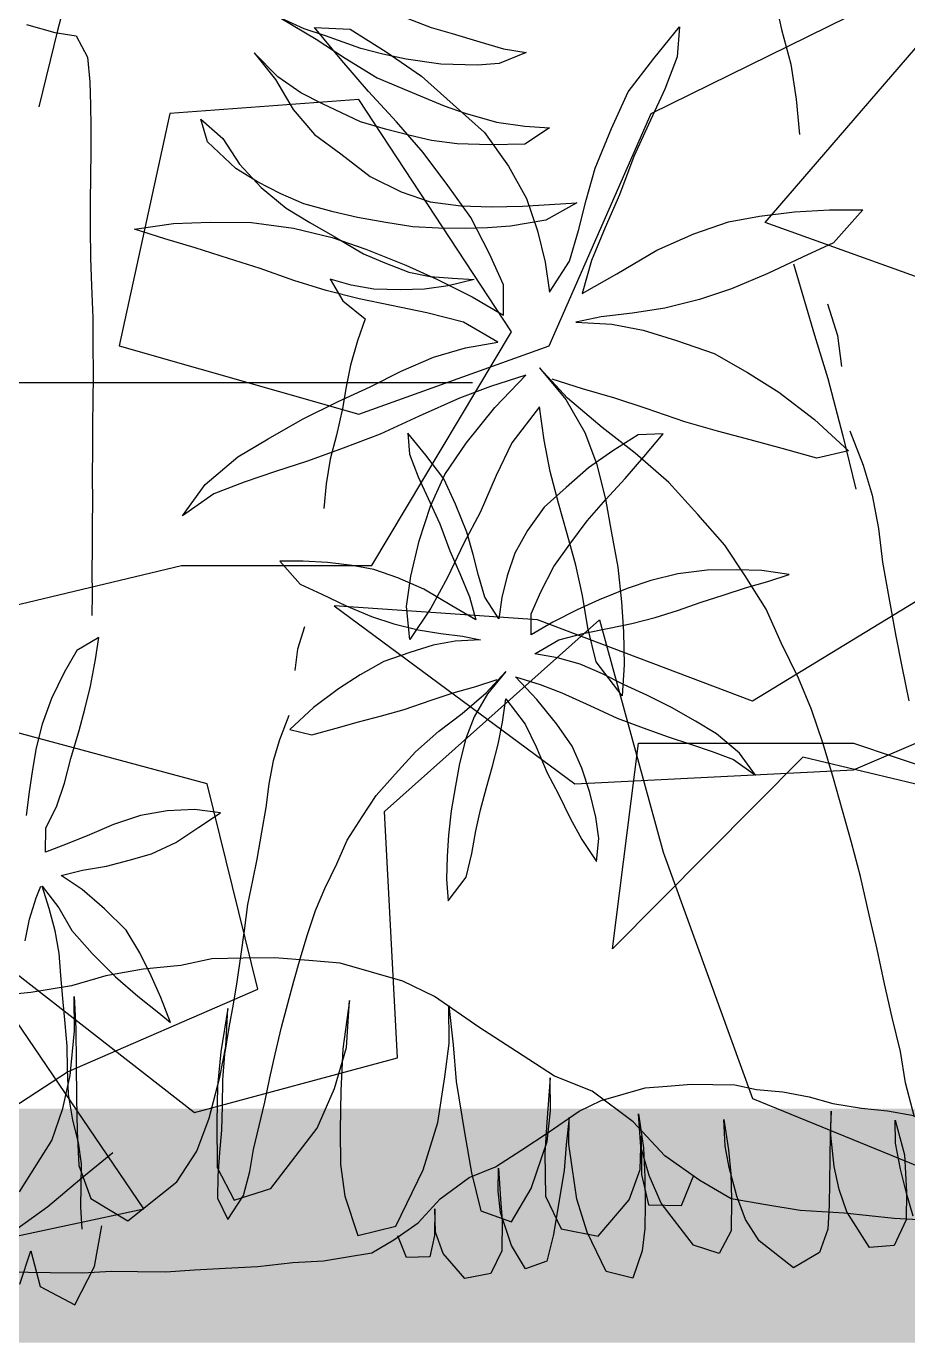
# Model space of a CAD drawing. Header units: metres. Extents: x -58 to 722, y -1100 to 345.
# Drawn here: x 26.016 to 26.2043, y 103.9465 to 104.2276 of the extents above; entities that cross this region are included whole.
import ezdxf

# ---------------------------------------------------------------- set-up
doc = ezdxf.new("R2010")
doc.units = ezdxf.units.M
doc.header["$MEASUREMENT"] = 0
doc.linetypes.add('HIDDEN2', pattern=[0.1875, 0.125, -0.0625])
doc.layers.add('FSR_ARQ_002MURO', color=150, linetype='Continuous', lineweight=30)
doc.layers.add('FSR_ARQ_005VEGETACION', color=64, linetype='Continuous')
doc.layers.add('FSR_ARQ_007PROYECCIONES', color=200, linetype='HIDDEN2')

# ---------------------------------------------------------------- blocks, each defined once
blk = doc.blocks.new('arbustos 01')
at = {"layer": 'FSR_ARQ_005VEGETACION', "color": 104}
for p, q in [((189.34979, -31.78098), (189.3549, -31.80049)), ((189.18497, -31.79121), (189.18297, -31.80024)), ((189.18297, -31.80024), (189.1808, -31.80842)), ((189.21333, -31.80708), (189.20722, -31.79955)), ((189.20722, -31.79955), (189.20775, -31.80674)), ((189.2854, -31.80017), (189.27682, -31.80555)), ((189.29383, -31.79975), (189.2854, -31.80017)), ((189.28734, -31.80755), (189.29383, -31.79975)), ((189.3549, -31.80049), (189.35935, -31.81859)), ((189.20775, -31.80674), (189.21066, -31.8144)), ((189.21942, -31.81505), (189.21333, -31.80708)), ((189.27682, -31.80555), (189.2685, -31.81129)), ((189.28104, -31.81491), (189.28734, -31.80755)), ((189.1808, -31.80842), (189.17949, -31.81678)), ((189.2685, -31.81129), (189.26096, -31.81801)), ((189.21066, -31.8144), (189.2141, -31.82172)), ((189.17949, -31.81678), (189.1787, -31.82515)), ((189.22338, -31.82371), (189.21942, -31.81505)), ((189.27438, -31.82209), (189.28104, -31.81491)), ((189.26096, -31.81801), (189.25351, -31.82465)), ((189.2141, -31.82172), (189.21806, -31.83037)), ((189.22724, -31.83315), (189.22338, -31.82371)), ((189.26808, -31.82937), (189.27438, -31.82209)), ((189.25351, -31.82465), (189.24782, -31.83264)), ((189.26221, -31.83726), (189.26808, -31.82937)), ((189.21806, -31.83037), (189.22149, -31.83946)), ((189.22936, -31.84072), (189.22724, -31.83315)), ((189.24782, -31.83264), (189.24355, -31.84029)), ((189.22149, -31.83946), (189.22484, -31.84722)), ((189.25678, -31.84481), (189.26221, -31.83726)), ((189.23121, -31.84792), (189.22936, -31.84072)), ((189.24355, -31.84029), (189.24096, -31.84797)), ((189.17161, -31.84304), (189.16372, -31.84302)), ((189.16372, -31.84302), (189.17062, -31.85083)), ((189.17994, -31.84351), (189.17161, -31.84304)), ((189.18826, -31.8445), (189.17994, -31.84351)), ((189.1956, -31.84585), (189.18826, -31.8445)), ((189.25232, -31.85344), (189.25678, -31.84481)), ((188.50546, -31.84601), (188.49953, -31.84944)), ((188.55754, -31.84732), (188.55752, -31.85451)), ((189.20381, -31.8487), (189.1956, -31.84585)), ((189.21262, -31.85255), (189.20381, -31.8487)), ((189.22484, -31.84722), (189.2281, -31.85506)), ((189.23333, -31.85522), (189.23121, -31.84792)), ((189.24096, -31.84797), (189.23909, -31.85539)), ((189.29886, -31.84734), (189.2897, -31.84961)), ((189.30881, -31.84605), (189.29886, -31.84734)), ((189.31865, -31.84592), (189.30881, -31.84605)), ((189.32733, -31.84622), (189.31865, -31.84592)), ((189.33662, -31.84758), (189.32733, -31.84622)), ((189.32941, -31.84988), (189.33662, -31.84758)), ((188.49953, -31.84944), (188.49265, -31.85347)), ((189.17062, -31.85083), (189.17802, -31.85421)), ((189.2897, -31.84961), (189.28168, -31.85233)), ((189.31428, -31.85455), (189.3222, -31.852)), ((189.3222, -31.852), (189.32941, -31.84988)), ((188.49265, -31.85347), (188.48766, -31.85557)), ((188.55752, -31.85451), (188.55723, -31.86108)), ((189.17802, -31.85421), (189.18621, -31.85813)), ((189.22212, -31.85817), (189.21262, -31.85255)), ((189.2281, -31.85506), (189.2303, -31.86289)), ((189.24903, -31.86084), (189.25232, -31.85344)), ((189.28168, -31.85233), (189.27215, -31.8561)), ((189.3068, -31.85693), (189.31428, -31.85455)), ((188.39058, -31.85579), (188.38562, -31.87276)), ((188.48195, -31.8578), (188.47683, -31.85883)), ((188.48766, -31.85557), (188.48195, -31.8578)), ((189.18621, -31.85813), (189.19485, -31.86179)), ((189.2303, -31.86289), (189.22212, -31.85817)), ((189.2381, -31.86256), (189.23333, -31.85522)), ((189.23909, -31.85539), (189.2381, -31.86256)), ((189.27215, -31.8561), (189.26465, -31.85955)), ((189.29878, -31.85975), (189.3068, -31.85693)), ((188.47157, -31.85926), (188.46644, -31.85957)), ((188.46644, -31.85957), (188.47255, -31.86104)), ((188.47683, -31.85883), (188.47157, -31.85926)), ((188.47255, -31.86104), (188.47818, -31.8618)), ((188.49026, -31.86187), (188.49562, -31.86085)), ((188.49562, -31.86085), (188.50063, -31.85946)), ((188.50063, -31.85946), (188.49759, -31.86464)), ((188.55723, -31.86108), (188.55697, -31.86865)), ((189.24902, -31.86802), (189.24903, -31.86084)), ((189.26465, -31.85955), (189.25644, -31.86369)), ((189.29112, -31.86212), (189.29878, -31.85975)), ((188.47818, -31.8618), (188.48392, -31.86196)), ((188.48392, -31.86196), (188.49026, -31.86187)), ((189.19485, -31.86179), (189.20244, -31.86429)), ((189.20244, -31.86429), (189.21066, -31.86635)), ((189.25644, -31.86369), (189.24902, -31.86802)), ((189.27556, -31.86573), (189.2833, -31.86415)), ((189.2833, -31.86415), (189.29112, -31.86212)), ((188.49759, -31.86464), (188.49227, -31.8689)), ((189.17206, -31.86534), (189.16974, -31.87283)), ((189.21066, -31.86635), (189.21836, -31.86752)), ((189.21836, -31.86752), (189.22579, -31.86842)), ((189.25849, -31.86966), (189.2672, -31.86747)), ((189.2672, -31.86747), (189.27556, -31.86573)), ((188.49227, -31.8689), (188.49413, -31.87406)), ((188.55697, -31.86865), (188.55692, -31.8746)), ((189.22328, -31.87016), (189.21582, -31.87156)), ((189.2318, -31.86965), (189.22328, -31.87016)), ((189.22579, -31.86842), (189.2318, -31.86965)), ((189.25035, -31.87443), (189.25849, -31.86966)), ((188.38562, -31.87276), (188.38246, -31.883)), ((189.16974, -31.87283), (189.16878, -31.88017)), ((189.21582, -31.87156), (189.2079, -31.87403)), ((188.49413, -31.87406), (188.49576, -31.8799)), ((188.55692, -31.8746), (188.5569, -31.88228)), ((189.2079, -31.87403), (189.19899, -31.8771)), ((189.25805, -31.87577), (189.25035, -31.87443)), ((189.26564, -31.878), (189.25805, -31.87577)), ((188.49576, -31.8799), (188.49679, -31.88503)), ((189.19899, -31.8771), (189.19104, -31.8816)), ((189.27331, -31.8813), (189.26564, -31.878)), ((188.38246, -31.883), (188.37889, -31.89664)), ((188.5569, -31.88228), (188.55698, -31.88836)), ((189.19104, -31.8816), (189.18362, -31.88629)), ((189.23026, -31.8855), (189.23747, -31.8832)), ((189.23377, -31.88768), (189.24043, -31.8805)), ((189.24043, -31.8805), (189.23421, -31.88804)), ((189.25103, -31.88995), (189.24369, -31.88222)), ((189.24369, -31.88222), (189.25207, -31.88491)), ((189.28062, -31.88503), (189.27331, -31.8813)), ((188.49679, -31.88503), (188.49769, -31.89015)), ((189.18362, -31.88629), (189.1752, -31.89273)), ((189.2226, -31.8877), (189.23026, -31.8855)), ((189.25207, -31.88491), (189.25948, -31.88767)), ((189.28828, -31.8885), (189.28062, -31.88503)), ((188.55698, -31.88836), (188.55706, -31.89369)), ((189.21512, -31.89017), (189.2226, -31.8877)), ((189.22561, -31.89466), (189.23377, -31.88768)), ((189.23421, -31.88804), (189.22967, -31.89586)), ((189.25948, -31.88767), (189.269, -31.89197)), ((189.29674, -31.8927), (189.28828, -31.8885)), ((188.49769, -31.89015), (188.4991, -31.89647)), ((189.20595, -31.89333), (189.21512, -31.89017)), ((189.23931, -31.89768), (189.24048, -31.88972)), ((189.24048, -31.88972), (189.24702, -31.89832)), ((189.25783, -31.89837), (189.25103, -31.88995)), ((189.269, -31.89197), (189.27825, -31.89626)), ((188.55706, -31.89369), (188.55701, -31.89964)), ((189.1668, -31.89543), (189.16361, -31.90359)), ((189.1752, -31.89273), (189.16712, -31.90016)), ((189.19047, -31.89755), (189.19821, -31.89553)), ((189.19821, -31.89553), (189.20595, -31.89333)), ((189.21773, -31.90076), (189.22561, -31.89466)), ((189.30483, -31.89733), (189.29674, -31.8927)), ((188.37889, -31.89664), (188.37578, -31.9093)), ((188.42612, -31.90158), (188.42158, -31.89613)), ((188.42158, -31.89613), (188.42748, -31.89642)), ((188.42748, -31.89642), (188.43348, -31.90018)), ((188.47787, -31.90125), (188.48214, -31.89599)), ((188.48214, -31.89599), (188.48177, -31.90101)), ((188.4991, -31.89647), (188.50061, -31.90219)), ((189.18281, -31.89966), (189.19047, -31.89755)), ((189.22967, -31.89586), (189.22691, -31.90318)), ((189.23788, -31.90511), (189.23931, -31.89768)), ((189.24702, -31.89832), (189.25072, -31.90608)), ((189.26296, -31.9058), (189.25783, -31.89837)), ((189.27825, -31.89626), (189.28707, -31.89957)), ((189.31204, -31.90159), (189.30483, -31.89733)), ((188.43053, -31.90673), (188.42612, -31.90158)), ((188.43348, -31.90018), (188.4393, -31.90419)), ((188.47361, -31.90682), (188.47787, -31.90125)), ((188.48177, -31.90101), (188.47974, -31.90637)), ((188.55701, -31.89964), (188.5571, -31.90633)), ((189.16712, -31.90016), (189.17463, -31.90194)), ((189.17463, -31.90194), (189.18281, -31.89966)), ((189.20974, -31.90774), (189.21773, -31.90076)), ((189.28707, -31.89957), (189.29554, -31.90261)), ((189.31984, -31.90817), (189.31204, -31.90159)), ((188.4393, -31.90419), (188.44457, -31.90889)), ((188.50061, -31.90219), (188.50152, -31.90803)), ((189.16361, -31.90359), (189.16146, -31.91075)), ((189.22691, -31.90318), (189.22476, -31.91167)), ((189.23592, -31.91262), (189.23788, -31.90511)), ((189.29554, -31.90261), (189.30313, -31.90511)), ((189.30313, -31.90511), (189.31054, -31.9076)), ((188.43518, -31.91175), (188.43053, -31.90673)), ((188.47084, -31.91287), (188.47361, -31.90682)), ((188.47974, -31.90637), (188.47733, -31.91148)), ((188.50152, -31.90803), (188.50208, -31.91388)), ((188.5571, -31.90633), (188.55706, -31.91216)), ((189.2029, -31.91527), (189.20974, -31.90774)), ((189.25072, -31.90608), (189.2545, -31.91482)), ((189.26632, -31.91329), (189.26296, -31.9058)), ((189.31054, -31.9076), (189.31777, -31.91036)), ((189.32524, -31.9156), (189.31984, -31.90817)), ((188.44457, -31.90889), (188.44977, -31.91353)), ((189.16146, -31.91075), (189.15999, -31.91859)), ((189.31777, -31.91036), (189.32524, -31.9156)), ((188.43959, -31.91683), (188.43518, -31.91175)), ((188.44977, -31.91353), (188.45375, -31.91912)), ((188.46814, -31.91948), (188.47084, -31.91287)), ((188.47733, -31.91148), (188.47456, -31.91753)), ((188.55706, -31.91216), (188.55714, -31.91773)), ((189.22476, -31.91167), (189.22342, -31.91927)), ((189.23387, -31.91986), (189.23592, -31.91262)), ((189.26904, -31.92158), (189.26632, -31.91329)), ((188.4437, -31.92235), (188.43959, -31.91683)), ((188.47456, -31.91753), (188.47217, -31.92389)), ((189.19642, -31.92254), (189.2029, -31.91527)), ((189.2545, -31.91482), (189.25839, -31.92214)), ((188.45375, -31.91912), (188.45674, -31.92447)), ((188.46666, -31.92477), (188.46814, -31.91948)), ((188.55714, -31.91773), (188.55709, -31.92331)), ((189.15999, -31.91859), (189.15902, -31.92661)), ((189.22342, -31.91927), (189.22188, -31.92776)), ((189.23182, -31.92736), (189.23387, -31.91986)), ((188.44749, -31.92763), (188.4437, -31.92235)), ((188.47217, -31.92389), (188.46982, -31.92931)), ((188.55709, -31.92331), (188.55716, -31.92889)), ((189.19162, -31.92983), (189.19642, -31.92254)), ((189.25839, -31.92214), (189.26227, -31.93026)), ((189.27097, -31.92994), (189.26904, -31.92158)), ((188.45674, -31.92447), (188.45855, -31.92984)), ((188.46537, -31.92981), (188.46666, -31.92477)), ((188.49539, -31.92742), (188.50121, -31.92672)), ((188.50121, -31.92672), (188.50703, -31.92639)), ((188.50703, -31.92639), (188.51255, -31.92638)), ((188.51255, -31.92638), (188.50773, -31.93183)), ((189.15902, -31.92661), (189.15754, -31.93497)), ((188.39167, -31.92957), (188.39816, -31.92861)), ((188.39671, -31.93117), (188.39167, -31.92957)), ((188.39816, -31.92861), (188.40423, -31.92841)), ((188.40423, -31.92841), (188.41112, -31.9285)), ((188.41112, -31.9285), (188.41807, -31.92939)), ((188.41807, -31.92939), (188.42448, -31.93098)), ((188.45061, -31.93366), (188.44749, -31.92763)), ((188.45855, -31.92984), (188.45986, -31.93503)), ((188.46389, -31.93491), (188.46537, -31.92981)), ((188.46982, -31.92931), (188.46754, -31.9348)), ((188.48453, -31.93035), (188.49026, -31.92835)), ((188.49026, -31.92835), (188.49539, -31.92742)), ((188.55716, -31.92889), (188.55711, -31.93422)), ((189.18664, -31.93774), (189.19162, -31.92983)), ((189.22188, -31.92776), (189.22097, -31.93599)), ((189.23021, -31.93452), (189.23182, -31.92736)), ((189.27202, -31.93713), (189.27097, -31.92994)), ((188.40175, -31.93265), (188.39671, -31.93117)), ((188.40729, -31.93444), (188.40175, -31.93265)), ((188.42448, -31.93098), (188.43008, -31.93289)), ((188.43008, -31.93289), (188.43675, -31.93553)), ((188.47172, -31.93697), (188.47836, -31.93304)), ((188.47836, -31.93304), (188.48453, -31.93035)), ((188.50773, -31.93183), (188.50255, -31.9342)), ((189.26227, -31.93026), (189.26625, -31.9375)), ((188.41252, -31.9361), (188.40729, -31.93444)), ((188.41813, -31.93807), (188.41252, -31.9361)), ((188.43675, -31.93553), (188.44199, -31.93793)), ((188.45291, -31.93884), (188.45061, -31.93366)), ((188.45986, -31.93503), (188.46055, -31.94004)), ((188.46055, -31.94004), (188.46389, -31.93491)), ((188.46754, -31.9348), (188.466, -31.94027)), ((188.50255, -31.9342), (188.49682, -31.93694)), ((188.55711, -31.93422), (188.55718, -31.9393)), ((189.15754, -31.93497), (189.15588, -31.94418)), ((189.22097, -31.93599), (189.22052, -31.94317)), ((189.22896, -31.94222), (189.23021, -31.93452)), ((188.42348, -31.93973), (188.41813, -31.93807)), ((188.44199, -31.93793), (188.44773, -31.94083)), ((188.45291, -31.94386), (188.45291, -31.93884)), ((188.466, -31.94027), (188.47172, -31.93697)), ((188.49079, -31.9395), (188.48548, -31.94125)), ((188.49682, -31.93694), (188.49079, -31.9395)), ((189.18307, -31.94576), (189.18664, -31.93774)), ((189.26625, -31.9375), (189.27121, -31.94492)), ((189.27121, -31.94492), (189.27202, -31.93713)), ((188.42895, -31.94115), (188.42348, -31.93973)), ((188.43436, -31.94225), (188.42895, -31.94115)), ((188.4402, -31.94347), (188.43436, -31.94225)), ((188.44773, -31.94083), (188.45291, -31.94386)), ((188.48548, -31.94125), (188.47973, -31.94269)), ((188.50672, -31.94198), (188.50835, -31.94722)), ((189.22698, -31.95026), (189.22896, -31.94222)), ((188.4463, -31.945), (188.4402, -31.94347)), ((188.45198, -31.94833), (188.4463, -31.945)), ((188.46916, -31.94413), (188.46495, -31.945)), ((188.46495, -31.945), (188.47091, -31.94535)), ((188.47435, -31.94351), (188.46916, -31.94413)), ((188.47091, -31.94535), (188.47613, -31.94633)), ((188.47973, -31.94269), (188.47435, -31.94351)), ((188.55631, -31.94971), (188.55556, -31.94451)), ((188.55556, -31.94451), (188.56075, -31.94754)), ((189.15588, -31.94418), (189.15441, -31.95134)), ((189.17897, -31.95413), (189.18307, -31.94576)), ((189.22052, -31.94317), (189.22033, -31.95097)), ((188.4466, -31.94928), (188.45198, -31.94833)), ((188.47613, -31.94633), (188.48167, -31.94806)), ((188.48167, -31.94806), (188.48789, -31.9502)), ((188.50835, -31.94722), (188.50901, -31.95235)), ((188.56075, -31.94754), (188.56379, -31.95277)), ((188.43593, -31.95314), (188.44129, -31.95083)), ((188.44129, -31.95083), (188.4466, -31.94928)), ((188.48789, -31.9502), (188.49345, -31.95335)), ((188.55751, -31.95607), (188.55631, -31.94971)), ((189.15441, -31.95134), (189.15276, -31.95953)), ((189.22033, -31.95097), (189.22085, -31.95833)), ((189.22085, -31.95833), (189.22698, -31.95026)), ((188.43082, -31.95575), (188.43593, -31.95314)), ((188.45664, -31.95379), (188.45078, -31.95566)), ((188.45151, -31.95919), (188.45664, -31.95379)), ((188.46357, -31.9576), (188.45892, -31.95258)), ((188.45892, -31.95258), (188.46327, -31.95785)), ((188.46603, -31.95608), (188.46099, -31.95447)), ((188.49345, -31.95335), (188.49864, -31.95663)), ((188.56379, -31.95277), (188.56679, -31.95892)), ((189.17586, -31.96153), (189.17897, -31.95413)), ((188.41955, -31.96111), (188.42546, -31.95818)), ((188.42546, -31.95818), (188.43082, -31.95575)), ((188.4456, -31.95759), (188.43895, -31.9606)), ((188.45078, -31.95566), (188.4456, -31.95759)), ((188.46327, -31.95785), (188.46644, -31.96332)), ((188.46928, -31.96248), (188.46357, -31.9576)), ((188.47138, -31.95762), (188.46603, -31.95608)), ((188.47661, -31.95934), (188.47138, -31.95762)), ((188.49864, -31.95663), (188.50453, -31.96113)), ((188.55883, -31.96145), (188.55751, -31.95607)), ((188.4139, -31.96435), (188.41955, -31.96111)), ((188.43895, -31.9606), (188.43248, -31.9636)), ((188.44676, -31.96508), (188.45151, -31.95919)), ((188.45888, -31.95903), (188.45432, -31.96504)), ((188.4597, -31.96459), (188.45888, -31.95903)), ((188.48303, -31.96155), (188.47661, -31.95934)), ((188.50453, -31.96113), (188.51018, -31.96632)), ((188.56679, -31.95892), (188.56898, -31.96503)), ((188.40885, -31.96733), (188.4139, -31.96435)), ((188.43248, -31.9636), (188.42631, -31.96591)), ((188.46644, -31.96332), (188.46837, -31.96844)), ((188.47479, -31.96674), (188.46928, -31.96248)), ((188.48844, -31.96309), (188.48303, -31.96155)), ((188.49385, -31.9645), (188.48844, -31.96309)), ((188.4992, -31.96598), (188.49385, -31.9645)), ((188.5104, -31.96302), (188.51263, -31.96873)), ((188.5602, -31.96657), (188.55883, -31.96145)), ((189.17309, -31.96974), (189.17586, -31.96153)), ((188.4034, -31.97193), (188.40885, -31.96733)), ((188.42631, -31.96591), (188.42039, -31.96804)), ((188.44317, -31.97027), (188.44676, -31.96508)), ((188.45432, -31.96504), (188.45172, -31.97046)), ((188.4607, -31.96978), (188.4597, -31.96459)), ((188.48038, -31.97163), (188.47479, -31.96674)), ((188.50493, -31.96757), (188.4992, -31.96598)), ((188.51018, -31.96632), (188.50493, -31.96757)), ((188.56215, -31.97318), (188.5602, -31.96657)), ((188.56898, -31.96503), (188.57036, -31.97065)), ((188.41509, -31.96978), (188.4099, -31.97153)), ((188.42039, -31.96804), (188.41509, -31.96978)), ((188.44082, -31.97551), (188.44317, -31.97027)), ((188.45172, -31.97046), (188.44908, -31.97657)), ((188.46208, -31.97503), (188.4607, -31.96978)), ((188.46837, -31.96844), (188.46988, -31.97437)), ((188.51263, -31.96873), (188.51413, -31.97373)), ((188.57036, -31.97065), (188.57129, -31.97578)), ((189.17067, -31.97795), (189.17309, -31.96974)), ((188.39963, -31.97712), (188.4034, -31.97193)), ((188.40485, -31.97346), (188.39963, -31.97712)), ((188.4099, -31.97153), (188.40485, -31.97346)), ((188.48516, -31.97689), (188.48038, -31.97163)), ((188.51413, -31.97373), (188.51516, -31.97921)), ((188.56371, -31.97905), (188.56215, -31.97318)), ((188.43892, -31.9813), (188.44082, -31.97551)), ((188.44908, -31.97657), (188.44636, -31.98169)), ((188.46351, -31.9801), (188.46208, -31.97503)), ((188.46988, -31.97437), (188.47082, -31.97969)), ((188.48969, -31.98197), (188.48516, -31.97689)), ((188.57129, -31.97578), (188.57205, -31.9811)), ((188.46494, -31.98535), (188.46351, -31.9801)), ((188.47082, -31.97969), (188.47189, -31.98562)), ((188.51516, -31.97921), (188.51584, -31.98482)), ((188.56552, -31.98441), (188.56371, -31.97905)), ((189.16853, -31.98555), (189.17067, -31.97795)), ((188.43757, -31.98714), (188.43892, -31.9813)), ((188.44636, -31.98169), (188.44365, -31.98737)), ((188.49304, -31.98707), (188.48969, -31.98197)), ((188.57205, -31.9811), (188.57274, -31.98673)), ((188.46606, -31.99035), (188.46494, -31.98535)), ((188.47189, -31.98562), (188.47252, -31.99138)), ((188.51584, -31.98482), (188.51687, -31.99067)), ((188.52662, -31.98612), (188.53281, -31.98529)), ((188.53175, -31.98952), (188.52662, -31.98612)), ((188.53281, -31.98529), (188.53926, -31.98564)), ((188.53926, -31.98564), (188.54566, -31.98673)), ((188.56807, -31.98971), (188.56552, -31.98441)), ((189.16638, -31.99314), (189.16853, -31.98555)), ((188.43683, -31.99217), (188.43757, -31.98714)), ((188.44365, -31.98737), (188.44087, -31.99243)), ((188.49653, -31.9926), (188.49304, -31.98707)), ((188.54566, -31.98673), (188.55207, -31.98887)), ((188.55207, -31.98887), (188.55775, -31.99134)), ((188.4374, -31.99762), (188.43683, -31.99217)), ((188.44087, -31.99243), (188.4374, -31.99762)), ((188.46694, -31.99573), (188.46606, -31.99035)), ((188.47252, -31.99138), (188.47284, -31.9964)), ((188.49902, -31.99821), (188.49653, -31.9926)), ((188.51687, -31.99067), (188.51803, -31.9971)), ((188.53725, -31.9931), (188.53175, -31.98952)), ((188.55775, -31.99134), (188.56304, -31.99344)), ((188.56815, -31.99541), (188.56807, -31.98971)), ((188.46832, -32.00135), (188.46694, -31.99573)), ((188.54299, -31.99581), (188.53725, -31.9931)), ((188.56304, -31.99344), (188.56815, -31.99541)), ((189.16424, -32.00118), (189.16638, -31.99314)), ((188.47284, -31.9964), (188.47298, -32.00185)), ((188.50189, -32.00406), (188.49902, -31.99821)), ((188.51803, -31.9971), (188.51906, -32.00211)), ((188.54834, -31.99735), (188.54299, -31.99581)), ((188.55369, -31.99877), (188.54834, -31.99735)), ((188.55941, -31.99968), (188.55369, -31.99877)), ((188.47261, -32.007), (188.46832, -32.00135)), ((188.47298, -32.00185), (188.47261, -32.007)), ((188.56445, -32.00092), (188.55941, -31.99968)), ((188.55947, -32.00427), (188.56445, -32.00092)), ((189.16216, -32.01028), (189.16424, -32.00118)), ((188.50407, -32.00924), (188.50189, -32.00406)), ((188.51906, -32.00211), (188.52021, -32.00783)), ((188.5542, -32.00886), (188.55947, -32.00427)), ((188.56901, -32.00352), (188.56505, -32.00859)), ((188.56734, -32.00875), (188.56901, -32.00352)), ((188.57041, -32.00629), (188.56932, -32.00351)), ((188.52021, -32.00783), (188.52101, -32.01404)), ((188.57196, -32.01135), (188.57041, -32.00629)), ((188.506, -32.01497), (188.50407, -32.00924)), ((188.54907, -32.01395), (188.5542, -32.00886)), ((188.56505, -32.00859), (188.56196, -32.01397)), ((188.56586, -32.0141), (188.56734, -32.00875)), ((188.57302, -32.01642), (188.57196, -32.01135)), ((189.16028, -32.01841), (189.16216, -32.01028)), ((188.52101, -32.01404), (188.52181, -32.01965)), ((188.54579, -32.01927), (188.54907, -32.01395)), ((188.56196, -32.01397), (188.55714, -32.01949)), ((188.56494, -32.01938), (188.56586, -32.0141)), ((188.50769, -32.02071), (188.506, -32.01497)), ((188.50919, -32.02602), (188.50769, -32.02071)), ((188.52181, -32.01965), (188.52273, -32.02621)), ((188.54308, -32.02476), (188.54579, -32.01927)), ((188.55714, -32.01949), (188.55157, -32.02501)), ((188.56458, -32.02465), (188.56494, -32.01938)), ((189.15857, -32.02664), (189.16028, -32.01841)), ((189.2952, -32.02114), (189.30338, -32.02051)), ((189.30338, -32.02051), (189.3108, -32.02061)), ((189.3108, -32.02061), (189.31822, -32.02071)), ((189.31822, -32.02071), (189.32563, -32.02229)), ((189.28031, -32.0239), (189.28777, -32.02178)), ((189.28777, -32.02178), (189.2952, -32.02114)), ((189.32563, -32.02229), (189.33453, -32.02316)), ((189.33453, -32.02316), (189.34341, -32.02476)), ((188.51069, -32.03133), (188.50919, -32.02602)), ((188.52273, -32.02621), (188.52364, -32.03146)), ((188.54079, -32.02987), (188.54308, -32.02476)), ((188.55157, -32.02501), (188.5463, -32.02961)), ((188.5641, -32.03017), (188.56458, -32.02465)), ((189.15669, -32.03468), (189.15857, -32.02664)), ((189.26538, -32.02964), (189.27286, -32.02603)), ((189.27286, -32.02603), (189.28031, -32.0239)), ((189.34341, -32.02476), (189.35155, -32.0271)), ((188.53852, -32.03585), (188.54079, -32.02987)), ((188.5463, -32.02961), (188.54127, -32.03358)), ((189.25489, -32.03692), (189.26538, -32.02964)), ((189.35096, -32.02969), (189.35056, -32.03722)), ((189.35085, -32.03783), (189.35096, -32.02969)), ((189.35155, -32.0271), (189.36118, -32.02872)), ((189.36118, -32.02872), (189.37008, -32.02958)), ((188.51219, -32.03695), (188.51069, -32.03133)), ((188.52364, -32.03146), (188.52467, -32.03706)), ((188.5635, -32.03607), (188.5641, -32.03017)), ((189.26198, -32.0318), (189.26095, -32.04113)), ((189.26186, -32.04084), (189.26198, -32.0318)), ((189.28627, -32.04178), (189.28552, -32.03061)), ((189.28552, -32.03061), (189.28717, -32.04209)), ((189.31492, -32.04156), (189.31444, -32.03251)), ((189.31444, -32.03251), (189.31611, -32.04279)), ((188.54127, -32.03358), (188.53852, -32.03585)), ((188.56307, -32.04147), (188.5635, -32.03607)), ((189.15472, -32.04272), (189.15669, -32.03468)), ((188.51364, -32.04332), (188.51219, -32.03695)), ((188.52467, -32.03706), (188.52572, -32.04338)), ((189.2459, -32.04274), (189.25489, -32.03692)), ((189.35056, -32.03722), (189.35044, -32.04566)), ((189.35191, -32.0484), (189.35085, -32.03783)), ((188.56296, -32.04693), (188.56307, -32.04147)), ((189.26095, -32.04113), (189.26023, -32.04987)), ((189.26296, -32.0487), (189.26186, -32.04084)), ((189.28915, -32.05147), (189.28627, -32.04178)), ((189.28717, -32.04209), (189.28764, -32.05205)), ((189.31633, -32.04882), (189.31492, -32.04156)), ((188.51496, -32.049), (188.51364, -32.04332)), ((188.52572, -32.04338), (188.52616, -32.04947)), ((189.15355, -32.05015), (189.15472, -32.04272)), ((189.23691, -32.04856), (189.2459, -32.04274)), ((189.31611, -32.04279), (189.3169, -32.05094)), ((189.35044, -32.04566), (189.35033, -32.0538)), ((188.56273, -32.05282), (188.56296, -32.04693)), ((189.22795, -32.05215), (189.23691, -32.04856)), ((189.26462, -32.05958), (189.26296, -32.0487)), ((189.31891, -32.0585), (189.31633, -32.04882)), ((189.35361, -32.05626), (189.35191, -32.0484)), ((188.39936, -32.05171), (188.39313, -32.05232)), ((188.40453, -32.05061), (188.39936, -32.05171)), ((188.40972, -32.05054), (188.40453, -32.05061)), ((188.41491, -32.05046), (188.40972, -32.05054)), ((188.42063, -32.05091), (188.41491, -32.05046)), ((188.42583, -32.05135), (188.42063, -32.05091)), ((188.43104, -32.05284), (188.42583, -32.05135)), ((188.51615, -32.05475), (188.51496, -32.049)), ((188.52616, -32.04947), (188.52624, -32.05557)), ((189.1514, -32.05828), (189.15355, -32.05015)), ((189.23782, -32.0568), (189.23793, -32.04896)), ((189.23793, -32.04896), (189.23869, -32.05952)), ((189.26023, -32.04987), (189.25826, -32.0619)), ((189.29325, -32.06087), (189.28915, -32.05147)), ((189.3169, -32.05094), (189.31709, -32.05938)), ((188.38123, -32.05507), (188.3745, -32.0562)), ((188.38692, -32.05344), (188.38123, -32.05507)), ((188.39313, -32.05232), (188.38692, -32.05344)), ((188.43625, -32.05433), (188.43104, -32.05284)), ((188.44147, -32.05685), (188.43625, -32.05433)), ((188.51747, -32.06037), (188.51615, -32.05475)), ((188.5617, -32.05903), (188.56273, -32.05282)), ((189.2182, -32.05944), (189.22795, -32.05215)), ((189.28764, -32.05205), (189.28781, -32.0614)), ((189.35033, -32.0538), (189.35022, -32.06164)), ((188.36828, -32.05681), (188.36206, -32.05793)), ((188.3745, -32.0562), (188.36828, -32.05681)), ((188.38172, -32.06258), (188.38164, -32.05689)), ((188.38164, -32.05689), (188.38193, -32.06215)), ((188.4274, -32.05753), (188.42624, -32.06556)), ((188.42687, -32.06534), (188.4274, -32.05753)), ((188.44881, -32.06194), (188.44147, -32.05685)), ((188.52624, -32.05557), (188.52644, -32.06142)), ((189.23863, -32.06405), (189.23782, -32.0568)), ((189.35623, -32.06383), (189.35361, -32.05626)), ((188.36649, -32.05899), (188.36429, -32.06724)), ((188.36636, -32.06447), (188.36649, -32.05899)), ((188.40718, -32.05886), (188.40601, -32.06604)), ((188.40684, -32.06519), (188.40718, -32.05886)), ((188.44394, -32.06468), (188.44385, -32.05836)), ((188.44385, -32.05836), (188.44457, -32.06489)), ((188.51884, -32.06599), (188.51747, -32.06037)), ((188.56035, -32.06431), (188.5617, -32.05903)), ((189.21067, -32.06751), (189.2182, -32.05944)), ((189.23869, -32.05952), (189.23919, -32.06677)), ((189.26809, -32.07078), (189.26462, -32.05958)), ((189.30421, -32.07519), (189.29325, -32.06087)), ((189.31709, -32.05938), (189.31694, -32.07024)), ((189.32182, -32.06638), (189.31891, -32.0585)), ((188.36518, -32.0706), (188.36636, -32.06447)), ((188.38098, -32.06997), (188.38172, -32.06258)), ((188.38193, -32.06215), (188.38201, -32.06805)), ((188.4551, -32.06601), (188.44881, -32.06194)), ((188.52644, -32.06142), (188.52687, -32.06668)), ((188.55967, -32.06934), (188.56035, -32.06431)), ((189.21633, -32.06284), (189.21621, -32.07188)), ((189.21653, -32.07068), (189.21633, -32.06284)), ((189.2424, -32.07525), (189.23863, -32.06405)), ((189.25826, -32.0619), (189.25662, -32.07153)), ((189.28781, -32.0614), (189.2877, -32.06954)), ((189.35022, -32.06164), (189.34981, -32.06978)), ((189.3639, -32.076), (189.35623, -32.06383)), ((188.36429, -32.06724), (188.36378, -32.0761)), ((188.40601, -32.06604), (188.40546, -32.07174)), ((188.40586, -32.07026), (188.40684, -32.06519)), ((188.42486, -32.07211), (188.42687, -32.06534)), ((188.42624, -32.06556), (188.42592, -32.07252)), ((188.44317, -32.07018), (188.44394, -32.06468)), ((188.44457, -32.06489), (188.44508, -32.07099)), ((188.46138, -32.07008), (188.4551, -32.06601)), ((188.51966, -32.07119), (188.51884, -32.06599)), ((188.52687, -32.06668), (188.5273, -32.07229)), ((189.20242, -32.07334), (189.21067, -32.06751)), ((189.23919, -32.06677), (189.23906, -32.07702)), ((189.32654, -32.07368), (189.32182, -32.06638)), ((189.34175, -32.06676), (189.34909, -32.0728)), ((188.36378, -32.07631), (188.36518, -32.0706)), ((188.37979, -32.07546), (188.38098, -32.06997)), ((188.38201, -32.06805), (188.38208, -32.07375)), ((188.40405, -32.07703), (188.40586, -32.07026)), ((188.44201, -32.07778), (188.44317, -32.07018)), ((188.46067, -32.07036), (188.46014, -32.07774)), ((188.46074, -32.07584), (188.46067, -32.07036)), ((188.46764, -32.07259), (188.46138, -32.07008)), ((188.55974, -32.07467), (188.55967, -32.06934)), ((189.21914, -32.07795), (189.21653, -32.07068)), ((189.2877, -32.06954), (189.2867, -32.07706)), ((189.31694, -32.07024), (189.31292, -32.07802)), ((189.34981, -32.06978), (189.34699, -32.07758)), ((188.38208, -32.07375), (188.38216, -32.07923)), ((188.40546, -32.07174), (188.40533, -32.07765)), ((188.42199, -32.07868), (188.42486, -32.07211)), ((188.42592, -32.07252), (188.42579, -32.07905)), ((188.44508, -32.07099), (188.44646, -32.07941)), ((188.47446, -32.07769), (188.46764, -32.07259)), ((188.52116, -32.07687), (188.51966, -32.07119)), ((188.5273, -32.07229), (188.52737, -32.07755)), ((189.19493, -32.07769), (189.20242, -32.07334)), ((189.20676, -32.07929), (189.20384, -32.07202)), ((189.21621, -32.07188), (189.2146, -32.0791)), ((189.25662, -32.07153), (189.25439, -32.08054)), ((189.27454, -32.08413), (189.26809, -32.07078)), ((189.33818, -32.08289), (189.32654, -32.07368)), ((189.34909, -32.0728), (189.35717, -32.0796)), ((188.36217, -32.08182), (188.36378, -32.07631)), ((188.36378, -32.0761), (188.36386, -32.08264)), ((188.37796, -32.08076), (188.37979, -32.07546)), ((188.46018, -32.08091), (188.46074, -32.07584)), ((188.52493, -32.0826), (188.52116, -32.07687)), ((188.55981, -32.07969), (188.55974, -32.07467)), ((189.24711, -32.08316), (189.2424, -32.07525)), ((189.31292, -32.07802), (189.30421, -32.07519)), ((188.38216, -32.07923), (188.38245, -32.08491)), ((188.40202, -32.08254), (188.40405, -32.07703)), ((188.40533, -32.07765), (188.40543, -32.08523)), ((188.41433, -32.0887), (188.42199, -32.07868)), ((188.42579, -32.07905), (188.42587, -32.08475)), ((188.43958, -32.08561), (188.44201, -32.07778)), ((188.44646, -32.07941), (188.4476, -32.08614)), ((188.46014, -32.07774), (188.45978, -32.08281)), ((188.47973, -32.08333), (188.47446, -32.07769)), ((188.47563, -32.08555), (188.47577, -32.08006)), ((188.47577, -32.08006), (188.47585, -32.08639)), ((188.52737, -32.07755), (188.52493, -32.0826)), ((188.55951, -32.0849), (188.55981, -32.07969)), ((189.17856, -32.08044), (189.18675, -32.07907)), ((189.18675, -32.07907), (189.19493, -32.07769)), ((189.2146, -32.0791), (189.20676, -32.07929)), ((189.22656, -32.0865), (189.21914, -32.07795)), ((189.23906, -32.07702), (189.23533, -32.08481)), ((189.2867, -32.07706), (189.28355, -32.08637)), ((189.34699, -32.07758), (189.33818, -32.08289)), ((189.35717, -32.0796), (189.36452, -32.08489)), ((188.36386, -32.08264), (188.36669, -32.08871)), ((188.3726, -32.08926), (188.37796, -32.08076)), ((188.39872, -32.08764), (188.40202, -32.08254)), ((188.45755, -32.08874), (188.46018, -32.08091)), ((188.45978, -32.08281), (188.45988, -32.08998)), ((189.14511, -32.08295), (189.15626, -32.08236)), ((189.15626, -32.08236), (189.16816, -32.08104)), ((189.16816, -32.08104), (189.17856, -32.08044)), ((189.25439, -32.08054), (189.24711, -32.08316)), ((188.38245, -32.08491), (188.38442, -32.09037)), ((188.40543, -32.08523), (188.40824, -32.09068)), ((188.42587, -32.08475), (188.42657, -32.09001)), ((188.43507, -32.09495), (188.43958, -32.08561)), ((188.4476, -32.08614), (188.44916, -32.09244)), ((188.4738, -32.09063), (188.47563, -32.08555)), ((188.4855, -32.0874), (188.47973, -32.08333)), ((189.23533, -32.08481), (189.22656, -32.0865)), ((189.28355, -32.08637), (189.27454, -32.08413)), ((189.34606, -32.09374), (189.34438, -32.08407)), ((188.36669, -32.08871), (188.3726, -32.08926)), ((188.39058, -32.09408), (188.39872, -32.08764)), ((188.40824, -32.09068), (188.41433, -32.0887)), ((188.45425, -32.09427), (188.45755, -32.08874)), ((188.47585, -32.08639), (188.47698, -32.09143)), ((188.48246, -32.09157), (188.4845, -32.08648)), ((188.49073, -32.09045), (188.4855, -32.0874)), ((188.38442, -32.09037), (188.39058, -32.09408)), ((188.42657, -32.09001), (188.42877, -32.09651)), ((188.44916, -32.09244), (188.45425, -32.09427)), ((188.45988, -32.08998), (188.46249, -32.09542)), ((188.46861, -32.0966), (188.4738, -32.09063)), ((188.47698, -32.09143), (188.48246, -32.09157)), ((188.49645, -32.09141), (188.49073, -32.09045)), ((188.50218, -32.09237), (188.49645, -32.09141)), ((188.50945, -32.09279), (188.50218, -32.09237)), ((189.36119, -32.09003), (189.35896, -32.09844)), ((189.36379, -32.0979), (189.36119, -32.09003)), ((188.42877, -32.09651), (188.43507, -32.09495)), ((188.46249, -32.09542), (188.46861, -32.0966)), ((188.51777, -32.09371), (188.50945, -32.09279)), ((188.52556, -32.09413), (188.51777, -32.09371)), ((188.53283, -32.09455), (188.52556, -32.09413)), ((188.53959, -32.09497), (188.53283, -32.09455)), ((188.54633, -32.09488), (188.53959, -32.09497)), ((188.55256, -32.0948), (188.54633, -32.09488)), ((188.55932, -32.09522), (188.55256, -32.0948)), ((188.5671, -32.09512), (188.55932, -32.09522)), ((188.57229, -32.09505), (188.5671, -32.09512)), ((188.58112, -32.09493), (188.57229, -32.09505)), ((189.35076, -32.10285), (189.34606, -32.09374)), ((189.35896, -32.09844), (189.35076, -32.10285))]:
    blk.add_line(p, q, dxfattribs=at)
at = {"layer": 'FSR_ARQ_005VEGETACION', "color": 103}
for p, q in [((188.48423, -31.79681), (188.47662, -31.79978)), ((188.51234, -31.7975), (188.50392, -31.80252)), ((188.50675, -31.80009), (188.51234, -31.7975)), ((188.47162, -31.80116), (188.46507, -31.80316)), ((188.47662, -31.79978), (188.47162, -31.80116)), ((188.49331, -31.80469), (188.50175, -31.80171)), ((188.50175, -31.80171), (188.50675, -31.80009)), ((188.56093, -31.80174), (188.55825, -31.8068)), ((188.56594, -31.80096), (188.56093, -31.80174)), ((188.57272, -31.79907), (188.56594, -31.80096)), ((188.45948, -31.80479), (188.45411, -31.8057)), ((188.46507, -31.80316), (188.45948, -31.80479)), ((188.48807, -31.80608), (188.49331, -31.80469)), ((188.50392, -31.80252), (188.49704, -31.80703)), ((188.45411, -31.8057), (188.46048, -31.80825)), ((188.46048, -31.80825), (188.46563, -31.80866)), ((188.47435, -31.80842), (188.48258, -31.80723)), ((188.48258, -31.80723), (188.48807, -31.80608)), ((188.49704, -31.80703), (188.48946, -31.81168)), ((188.513, -31.81148), (188.51866, -31.80578)), ((188.51866, -31.80578), (188.51361, -31.81207)), ((188.55825, -31.8068), (188.55769, -31.81261)), ((188.46563, -31.80866), (188.47435, -31.80842)), ((188.50756, -31.81526), (188.513, -31.81148)), ((188.48946, -31.81168), (188.48209, -31.81477)), ((188.51361, -31.81207), (188.5094, -31.81918)), ((188.55769, -31.81261), (188.55752, -31.81819)), ((188.48209, -31.81477), (188.47353, -31.81835)), ((188.50245, -31.81784), (188.50756, -31.81526)), ((188.46853, -31.82009), (188.46115, -31.82222)), ((188.47353, -31.81835), (188.46853, -31.82009)), ((188.49342, -31.82214), (188.50245, -31.81784)), ((188.5094, -31.81918), (188.50434, -31.8251)), ((188.55752, -31.81819), (188.55746, -31.82327)), ((188.45435, -31.82315), (188.4485, -31.82359)), ((188.4485, -31.82359), (188.45441, -31.82746)), ((188.46115, -31.82222), (188.45435, -31.82315)), ((188.48163, -31.82541), (188.48747, -31.8239)), ((188.48747, -31.8239), (188.49342, -31.82214)), ((188.53131, -31.82151), (188.52611, -31.82612)), ((188.52971, -31.82691), (188.53131, -31.82151)), ((188.55746, -31.82327), (188.55742, -31.8291)), ((188.47042, -31.82736), (188.47651, -31.82656)), ((188.47651, -31.82656), (188.48163, -31.82541)), ((188.50434, -31.8251), (188.49807, -31.82973)), ((188.52611, -31.82612), (188.52213, -31.83215)), ((188.52298, -31.83322), (188.52971, -31.82691)), ((188.45441, -31.82746), (188.46254, -31.82758)), ((188.46254, -31.82758), (188.47042, -31.82736)), ((188.49807, -31.82973), (188.49109, -31.83509)), ((188.55742, -31.8291), (188.5575, -31.83517)), ((188.52213, -31.83215), (188.51695, -31.83772)), ((188.51788, -31.8364), (188.52298, -31.83322)), ((188.49109, -31.83509), (188.48373, -31.83877)), ((188.5123, -31.83922), (188.51788, -31.8364)), ((188.5575, -31.83517), (188.55758, -31.84099)), ((188.48373, -31.83877), (188.47683, -31.84114)), ((188.50684, -31.84157), (188.5123, -31.83922)), ((188.51695, -31.83772), (188.51103, -31.84259)), ((188.4485, -31.84176), (188.44204, -31.84137)), ((188.44204, -31.84137), (188.44939, -31.84545)), ((188.45496, -31.84215), (188.4485, -31.84176)), ((188.46238, -31.84229), (188.45496, -31.84215)), ((188.46955, -31.84207), (188.46238, -31.84229)), ((188.47683, -31.84114), (188.46955, -31.84207)), ((188.49993, -31.84345), (188.50684, -31.84157)), ((188.51103, -31.84259), (188.50546, -31.84601)), ((188.55758, -31.84099), (188.55754, -31.84732)), ((188.44939, -31.84545), (188.45778, -31.8469)), ((188.48741, -31.84601), (188.49409, -31.84485)), ((188.49409, -31.84485), (188.49993, -31.84345)), ((188.45778, -31.8469), (188.46328, -31.8473)), ((188.46328, -31.8473), (188.46843, -31.84747)), ((188.46843, -31.84747), (188.47488, -31.84738)), ((188.47488, -31.84738), (188.48097, -31.84706)), ((188.48097, -31.84706), (188.48741, -31.84601))]:
    blk.add_line(p, q, dxfattribs=at)
blk = doc.blocks.new('arbusto fsr 2')
at = {"layer": 'FSR_ARQ_005VEGETACION', "color": 104}
for p, q in [((276.73338, -32.06612), (276.67942, -32.03956)), ((276.70903, -32.08943), (276.66863, -32.04254)), ((276.76324, -32.11274), (276.79587, -32.06314)), ((276.79587, -32.06314), (276.83628, -32.06612)), ((276.75521, -32.11572), (276.73338, -32.06612)), ((276.83628, -32.06612), (276.84707, -32.11572)), ((276.65231, -32.10976), (276.70903, -32.08943)), ((276.79311, -32.16262), (276.76324, -32.11274)), ((276.79587, -32.13036), (276.75521, -32.11572)), ((276.84707, -32.11572), (276.79587, -32.13036)), ((276.83377, -32.16262), (276.79311, -32.16262)), ((276.88246, -32.17427), (276.83377, -32.16262)), ((276.66863, -32.16533), (276.71179, -32.19162)), ((276.80114, -32.17129), (276.74969, -32.20924)), ((276.75772, -32.17427), (276.80114, -32.17129)), ((276.71179, -32.19162), (276.75772, -32.17427)), ((276.74442, -32.17427), (276.73087, -32.22388)), ((276.79035, -32.2152), (276.74442, -32.17427)), ((276.69021, -32.20626), (276.64955, -32.18891)), ((276.82825, -32.20924), (276.87167, -32.19758)), ((276.69021, -32.20056), (276.64679, -32.2152)), ((276.73614, -32.20056), (276.69021, -32.20056)), ((276.74166, -32.24448), (276.73614, -32.20056)), ((276.65231, -32.2152), (276.701, -32.20355)), ((276.701, -32.20355), (276.74166, -32.24448)), ((276.74969, -32.20924), (276.69021, -32.20626)), ((276.81746, -32.25315), (276.82825, -32.20924)), ((276.78759, -32.26779), (276.79035, -32.2152)), ((276.73087, -32.22388), (276.71179, -32.27646)), ((276.8797, -32.24149), (276.83101, -32.27944)), ((276.85811, -32.27077), (276.81746, -32.25315)), ((276.8418, -32.30004), (276.87167, -32.25613)), ((276.83101, -32.27944), (276.78759, -32.26779)), ((276.89852, -32.29706), (276.85811, -32.27077)), ((276.71179, -32.27646), (276.66863, -32.29408)), ((276.88246, -32.30872), (276.8418, -32.30004))]:
    blk.add_line(p, q, dxfattribs=at)

msp = doc.modelspace()

# ---------------------------------------------------------------- linework, layer by layer
at = {"layer": 'FSR_ARQ_002MURO', "lineweight": 0, "const_width": 0.05}
msp.add_lwpolyline([(37.46135, 103.97149), (21.3503, 103.97149)], dxfattribs=at)
at = {"layer": 'FSR_ARQ_007PROYECCIONES'}
msp.add_line((26.56135, 104.15149), (19.37787, 104.15149), dxfattribs=at)

# ---------------------------------------------------------------- block references
at = {"layer": 'FSR_ARQ_002MURO', "xscale": -1}
msp.add_blockref('arbusto fsr 2', (302.88294, 136.2751), dxfattribs=at)
at = {"layer": 'FSR_ARQ_005VEGETACION', "xscale": -0.9, "yscale": 0.9, "zscale": 0.9}
for p in [(195.73149, 132.84711), (196.44208, 132.84711)]:
    msp.add_blockref('arbustos 01', p, dxfattribs=at)

doc.saveas('drawing.dxf')
